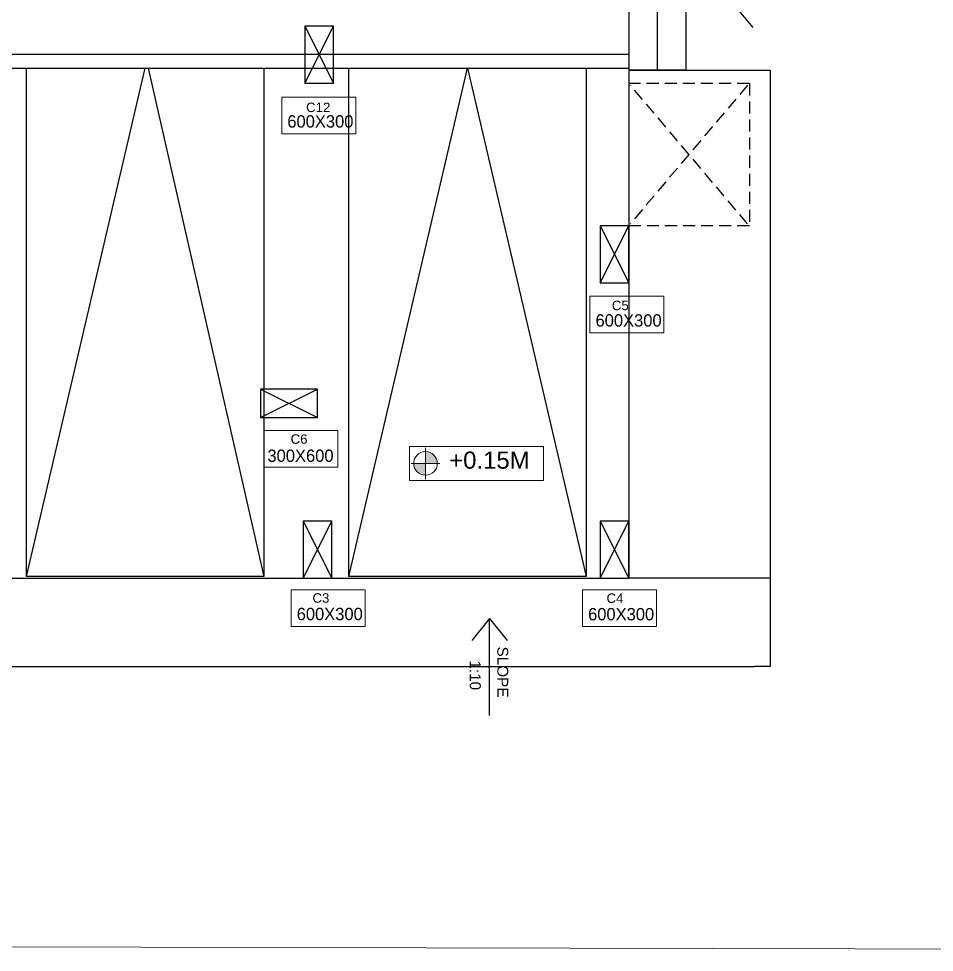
# Model space of a CAD drawing. Header units: millimetres. Extents: x -1932176 to 78768, y -1967 to 1266654.
# Drawn here: x -1722584 to -1712942, y 1209389 to 1219221 of the extents above; entities that cross this region are included whole.
import ezdxf

# ---------------------------------------------------------------- set-up
doc = ezdxf.new("R2010")
doc.units = ezdxf.units.MM
doc.linetypes.add('DASHED2', pattern=[9.525, 6.35, -3.175])
for name, color, linetype, lineweight in [('Layer2', 7, 'Continuous', 5), ('LEVEL', 252, 'Continuous', 13), ('SHEET', 7, 'Continuous', 13), ('text', 252, 'Continuous', 5)]:
    doc.layers.add(name, color=color, linetype=linetype, lineweight=lineweight)
doc.styles.get("Standard").update_dxf_attribs({"font": 'arial.ttf'})

msp = doc.modelspace()

# ---------------------------------------------------------------- hatches: boundary and pattern name
at = {"layer": 'LEVEL'}
h = msp.add_hatch(color=7, dxfattribs=at)
h.dxf.hatch_style = 1
h.paths.add_polyline_path([(-1718300.47459, 1214538.38422), (-1718424.70377, 1214538.38422, 0.0015394316), (-1718424.70613, 1214537.61924, 0.4142135624), (-1718300.47459, 1214413.38771)])
h.paths.add_polyline_path([(-1718300.47459, 1214661.85078), (-1718300.47459, 1214538.38422), (-1718176.24541, 1214538.38422, 0.4124111554)])

# ---------------------------------------------------------------- linework, layer by layer
at = {"ltscale": 30}
for p, q in [((-1716160.10797, 1220670.97909), (-1716160.10927, 1218678.72148)), ((-1715860.10797, 1220670.97889), (-1715860.10927, 1218678.72128)), ((-1715560.10797, 1220670.9787), (-1715560.10927, 1218678.72109)), ((-1724831.12075, 1218848.20143), (-1716160.10916, 1218848.1958)), ((-1724850.67373, 1218698.16001), (-1716160.52826, 1218699.04623)), ((-1716160.52619, 1218678.72148), (-1716159.9808, 1213330.72011)), ((-1715560.10927, 1218678.72109), (-1716160.10927, 1218678.72148)), ((-1727149.69649, 1213330.72011), (-1719588.33515, 1213330.72011)), ((-1719288.33515, 1213330.72011), (-1716159.9808, 1213330.72011)), ((-1714670.14675, 1213330.72011), (-1714670.14675, 1212400.0466))]:
    msp.add_line(p, q, dxfattribs=at)
at = {"transparency": 16777216}
for p, q in [((-1715109.6473, 1219438.23151), (-1714854.27434, 1219127.52912)), ((-1732067.88486, 1212400.04602), (-1714834.65724, 1212400.04659))]:
    msp.add_line(p, q, dxfattribs=at)
for p, q in [((-1719570.45678, 1219140.72051), (-1719270.45678, 1218540.72051)), ((-1719570.45678, 1218540.72051), (-1719270.45678, 1219140.72051)), ((-1716459.9808, 1217041.22869), (-1716159.9808, 1216441.22869)), ((-1716459.9808, 1216441.22869), (-1716159.9808, 1217041.22869)), ((-1720038.23687, 1215020.32607), (-1719438.23687, 1215320.32607)), ((-1720038.23687, 1215320.32607), (-1719438.23687, 1215020.32607)), ((-1719588.33515, 1213930.72011), (-1719288.33515, 1213330.72011)), ((-1719588.33515, 1213330.72011), (-1719288.33515, 1213930.72011)), ((-1716459.9808, 1213930.72011), (-1716159.9808, 1213330.72011)), ((-1716459.9808, 1213330.72011), (-1716159.9808, 1213930.72011)), ((-1717626.38325, 1212906.50857), (-1717811.42816, 1212674.84737)), ((-1717626.38325, 1211881.6102), (-1717626.38325, 1212906.50857)), ((-1717626.38325, 1212906.50857), (-1717441.33834, 1212674.84737))]:
    msp.add_line(p, q)
at = {"color": 252, "transparency": 16777216}
for p, q in [((-1722503.22376, 1213346.6909), (-1722503.22376, 1218698.65435)), ((-1722503.22376, 1218698.65435), (-1720003.22376, 1218698.65435)), ((-1722503.22376, 1213346.6909), (-1721253.22376, 1218698.65435)), ((-1721219.57909, 1218698.65435), (-1720003.22376, 1213346.6909)), ((-1720003.76955, 1218698.6543), (-1720003.22376, 1213346.6909)), ((-1719107.0765, 1213346.6909), (-1719107.06144, 1218699.00069)), ((-1719107.0765, 1213346.6909), (-1717857.0765, 1218699.00069)), ((-1719107.06144, 1218699.00069), (-1716607.06144, 1218699.00069)), ((-1717857.0765, 1218699.00069), (-1716607.0765, 1213346.6909)), ((-1716607.62232, 1218699.00063), (-1716607.0765, 1213346.6909)), ((-1716160.52619, 1218678.72148), (-1714670.14542, 1218678.72051)), ((-1714670.14542, 1218678.72051), (-1714670.14675, 1213330.72011)), ((-1720003.22376, 1213346.6909), (-1722503.22376, 1213346.6909)), ((-1716607.0765, 1213346.6909), (-1719107.0765, 1213346.6909))]:
    msp.add_line(p, q, dxfattribs=at)
at = {"linetype": 'DASHED2', "ltscale": 20, "transparency": 33554687}
for p, q in [((-1716162.46854, 1218540.78056), (-1714890.03171, 1218540.71098)), ((-1714890.03171, 1218540.71098), (-1714890.03281, 1217040.71245)), ((-1714890.03281, 1217040.71245), (-1716160.3592, 1217041.22869))]:
    msp.add_line(p, q, dxfattribs=at)
at = {"linetype": 'DASHED2', "ltscale": 20}
msp.add_line((-1716160.2772, 1218540.78045), (-1716160.3592, 1217041.22869), dxfattribs=at)
at = {"linetype": 'DASHED2', "ltscale": 20, "transparency": 16777216}
for p, q in [((-1714910.03173, 1218520.71208), (-1716143.06981, 1217061.22167)), ((-1714910.03279, 1217060.72058), (-1716142.47667, 1218520.77947))]:
    msp.add_line(p, q, dxfattribs=at)
at = {"color": 252, "linetype": 'ByBlock', "true_color": 0x939598, "transparency": 33554687}
for p, q in [((-1716433.22004, 1216275.73214), (-1716433.21192, 1216275.73214)), ((-1716413.22004, 1216255.73214), (-1716413.22004, 1216255.72401)), ((-1716433.31351, 1216025.73174), (-1716433.31355, 1216025.64099))]:
    msp.add_line(p, q, dxfattribs=at)
at = {"linetype": 'ByBlock', "transparency": 33554687}
msp.add_line((-1719530.36709, 1213284.40189), (-1719530.36706, 1213284.31114), dxfattribs=at)
at = {"color": 252, "ltscale": 30}
msp.add_line((-1714670.14675, 1213330.72011), (-1716159.98079, 1213330.56818), dxfattribs=at)
at = {"color": 252, "linetype": 'DASHED2', "ltscale": 30}
msp.add_line((-1714670.14675, 1212400.0466), (-1714834.65724, 1212400.04659), dxfattribs=at)
for points in [[(-1719570.45678, 1218540.72051), (-1719270.45678, 1218540.72051), (-1719270.45678, 1219140.72051), (-1719570.45678, 1219140.72051)], [(-1716459.9808, 1216441.22869), (-1716159.9808, 1216441.22869), (-1716159.9808, 1217041.22869), (-1716459.9808, 1217041.22869)], [(-1720038.23687, 1215020.32607), (-1719438.23687, 1215020.32607), (-1719438.23687, 1215320.32607), (-1720038.23687, 1215320.32607)], [(-1719588.33515, 1213330.72011), (-1719288.33515, 1213330.72011), (-1719288.33515, 1213930.72011), (-1719588.33515, 1213930.72011)], [(-1716459.9808, 1213330.72011), (-1716159.9808, 1213330.72011), (-1716159.9808, 1213930.72011), (-1716459.9808, 1213930.72011)]]:
    msp.add_lwpolyline(points, close=True)
at = {"layer": 'Layer2', "color": 252, "true_color": 0x939598, "transparency": 33554687}
for points in [[(-1719814.4004, 1218395.29192), (-1719034.65598, 1218395.29192), (-1719034.65598, 1218008.11134), (-1719814.4004, 1218008.11134)], [(-1716568.82478, 1216299.59652), (-1715789.08037, 1216299.59652), (-1715789.08037, 1215912.41595), (-1716568.82478, 1215912.41595)], [(-1720002.60487, 1214884.02198), (-1719222.86046, 1214884.02198), (-1719222.86046, 1214496.8414), (-1720002.60487, 1214496.8414)], [(-1719715.86196, 1213208.23331), (-1718936.11755, 1213208.23331), (-1718936.11755, 1212821.05273), (-1719715.86196, 1212821.05273)], [(-1716647.40695, 1213206.20365), (-1715867.66254, 1213206.20365), (-1715867.66254, 1212819.02307), (-1716647.40695, 1212819.02307)]]:
    msp.add_lwpolyline(points, close=True, dxfattribs=at)
at = {"layer": 'LEVEL'}
for p, q in [((-1718300.47459, 1214373.71336), (-1718300.47459, 1214703.05509)), ((-1718451.01704, 1214538.38422), (-1718149.93214, 1214538.38422))]:
    msp.add_line(p, q, dxfattribs=at)
msp.add_lwpolyline([(-1718467.25472, 1214716.04107), (-1717057.43362, 1214716.04107), (-1717057.43362, 1214357.70315), (-1718467.25472, 1214357.70315)], close=True, dxfattribs=at)
msp.add_circle((-1718300.47459, 1214537.61924), 124.23154, dxfattribs=at)
at = {"layer": 'SHEET'}
msp.add_lwpolyline([(-1742339.30397, 1239728.89177), (-1698747.67319, 1239627.08902), (-1698747.67319, 1209389.4195), (-1742339.30397, 1209491.22225)], close=True, dxfattribs=at)

# ---------------------------------------------------------------- texts
for s, p in [('SLOPE', (-1717544.36448, 1212609.15411)), ('1:10', (-1717833.67655, 1212463.81713))]:
    msp.add_text(s, height=115.102653, rotation=270).set_placement(p)
at = {"layer": 'Layer2', "color": 252, "linetype": 'ByBlock', "lineweight": 9, "true_color": 0x939598, "transparency": 16777216, "char_height": 130, "attachment_point": 1}
for s, insert in [('{\\fCentury Gothic|b0|i0|c0|p34;600X300}', (-1719755.42635, 1218204.33905)), ('{\\fCentury Gothic|b0|i0|c0|p34;600X300}', (-1716509.85073, 1216108.64366)), ('{\\fCentury Gothic|b0|i0|c0|p34;300X600}', (-1719964.83232, 1214684.08539)), ('{\\fCentury Gothic|b0|i0|c0|p34;600X300}', (-1719656.88791, 1213017.28044)), ('{\\fCentury Gothic|b0|i0|c0|p34;600X300}', (-1716588.4329, 1213015.25078))]:
    msp.add_mtext_dynamic_manual_height_columns(s, width=741.9718666, gutter_width=57.3737, heights=[0], dxfattribs=dict(at, insert=insert))
at = {"layer": 'LEVEL'}
msp.add_text('+0.15M', height=180.198019, dxfattribs=at).set_placement((-1718050.6456, 1214482.24684))
at = {"layer": 'text', "color": 252, "true_color": 0x939598, "transparency": 16777216, "char_height": 99.743185, "attachment_point": 1}
for s, insert in [('C12', (-1719557.84254, 1218337.15748)), ('C5', (-1716338.26594, 1216251.13192)), ('C6', (-1719721.02033, 1214844.44557)), ('C3', (-1719490.84497, 1213170.86239)), ('C4', (-1716394.17658, 1213168.36663))]:
    msp.add_mtext_dynamic_manual_height_columns(s, width=1.2192188, gutter_width=1, heights=[0], dxfattribs=dict(at, insert=insert))

doc.saveas('drawing.dxf')
